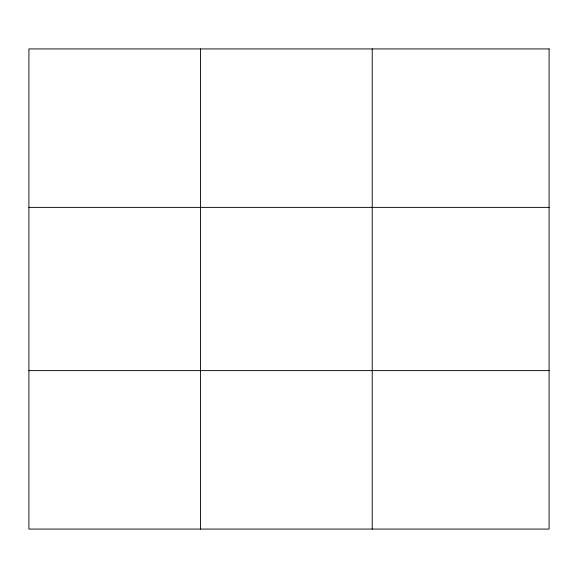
<?xml version="1.0" encoding="UTF-8"?>
<svg xmlns="http://www.w3.org/2000/svg" width="578" height="578" viewBox="0 0 578 578"><rect width="100%" height="100%" fill="white"/><g stroke="black" fill="none" stroke-linecap="round" stroke-linejoin="round"><path stroke-width="0.87" d="M200.566 529.072L200.566 48.928M372.232 529.072L372.232 48.928M28.9 207.379L549.1 207.379M28.9 370.621L549.1 370.621M549.1 48.928L549.1 529.072L28.9 529.072L28.9 48.928L549.1 48.928"/></g></svg>
